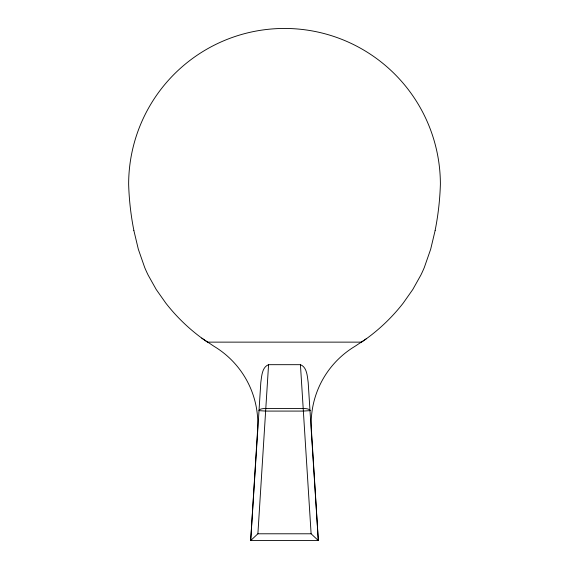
<?xml version="1.0" encoding="UTF-8"?>
<svg xmlns="http://www.w3.org/2000/svg" width="569" height="569" viewBox="0 0 569 569"><rect width="100%" height="100%" fill="white"/><g stroke="black" fill="none" stroke-linecap="round" stroke-linejoin="round"><path stroke-width="0.85" d="M366.116 338.932L354.978 346.315A90.187 90.187 0 0 0 311.364 429.275L318.32 540.55L250.68 540.55L257.636 429.275A90.187 90.187 0 0 0 214.022 346.315L201.76 338.107M250.68 540.55L260.815 382.46C261.704 376.422 261.932 367.183 268.568 364.679L300.432 364.679C307.068 367.183 307.296 376.422 308.185 382.46L318.32 540.55M268.568 364.679L257.892 533.786L250.751 540.479M435.171 230.36L430.669 249.243L424.303 267.508A141.404 141.404 0 0 1 420.875 275.055L412.767 289.529L403.201 303.121A183.268 183.268 0 0 1 367.617 337.837L364.53 340.063M363.84 340.554L361.92 341.877M207.465 342.133L361.535 342.133M257.892 533.786L311.108 533.786L318.249 540.479M207.08 341.877L205.928 341.087M205.544 340.817L203.645 339.48M203.261 339.202L201.383 337.83A183.268 183.268 0 0 1 165.807 303.113L156.233 289.529L148.125 275.055A141.404 141.404 0 0 1 144.697 267.508L138.331 249.243L133.829 230.36M300.432 364.679L311.108 533.786M435.143 230.36A280.133 280.133 0 0 0 440.385 184.306A155.856 155.856 0 0 0 284.5 28.45A155.856 155.856 0 0 0 128.644 184.271A280.126 280.126 0 0 0 133.857 230.36M309.991 410.647L303.241 411.081L265.759 411.081L259.009 410.647A6.764 2.511 3.7 0 1 265.759 408.563L303.241 408.563A6.764 2.511 -3.7 0 1 309.991 410.647"/></g></svg>
